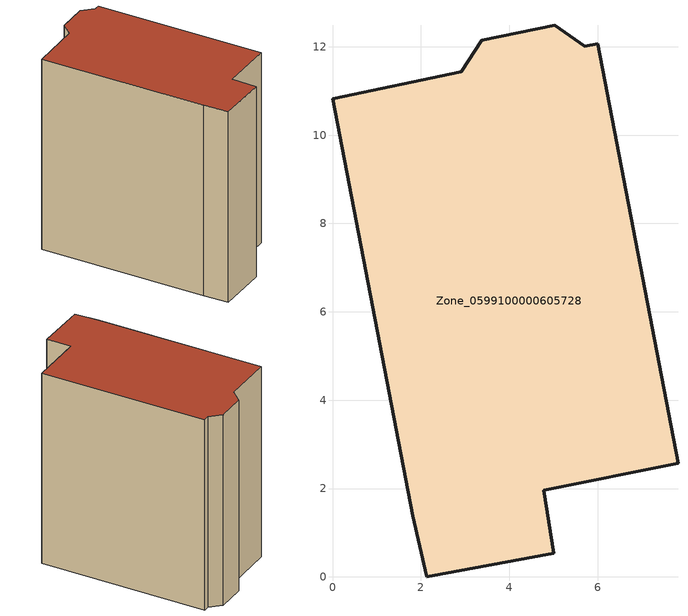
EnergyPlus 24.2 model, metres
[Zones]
Zone_0599100000605728
 floor ground (C_G): 2.91,11.43 3.38,12.15 5.03,12.49 5.71,12.01 6,12.07 7.82,2.57 4.78,1.96 5.01,0.54 2.13,0 1.82,1.39 0,10.82 z0
 wall outside (C_F): 1.82,1.39 2.13,0 5.01,0.54 4.78,1.96 7.82,2.57 6,12.07 5.71,12.01 5.03,12.49 3.38,12.15 2.91,11.43 0,10.82 1.82,1.39 z0:11.45
 roof outside (C_R): 2.91,11.43 0,10.82 1.82,1.39 2.13,0 5.01,0.54 4.78,1.96 7.82,2.57 6,12.07 5.71,12.01 5.03,12.49 3.38,12.15 z11.45
[BUILDING]
Pand.0599100000605728: North Axis=0; Terrain=City; Loads Convergence Tolerance Value=0.04; Temperature Convergence Tolerance Value=0.4; Solar Distribution=FullExterior; Maximum Number of Warmup Days=25; Minimum Number of Warmup Days=1
[Site:Location]
Rotterdam.The.Hague.AP_ZH_NLD Design_Conditions: Latitude=51.96; Longitude=4.45; Time Zone=1; Elevation=-4.5
[SITE:GROUNDTEMPERATURE:BUILDINGSURFACE]
18, 18, 18, 18, 18, 18, 18, 18, 18, 18, 18, 18
[MATERIAL] Thermal Absorptance=0.9; Solar Absorptance=0.7; Visible Absorptance=0.7
Name | Roughness | Thickness | Conductivity | Density | Specific Heat
G.TI.1946 | MediumSmooth | 0.15 | 1 | 540 | 1210
F.TI.1946 | Rough | 0.3 | 0.857143 | 1920 | 840
R.TI.1946 | MediumRough | 0.2 | 0.1 | 1500 | 1000
[CONSTRUCTION]
C_G: G.TI.1946
C_F: F.TI.1946
C_R: R.TI.1946
[ZONE]
Zone_0599100000605728: Type=1; Multiplier=1; Ceiling Height=Autocalculate; Volume=Autocalculate; Floor Area=autocalculate; Part of Total Floor Area=Yes
[ZONEINFILTRATION:DESIGNFLOWRATE]
Infil_Zone_0599100000605728: Zone or ZoneList or Space or SpaceList=Zone_0599100000605728; Schedule=AlwaysOn; Design Flow Rate Calculation Method=Flow/Area; Flow Rate per Floor Area=0.003; Constant Term Coefficient=1; Temperature Term Coefficient=0; Velocity Term Coefficient=0; Velocity Squared Term Coefficient=0
[HVACTEMPLATE:ZONE:IDEALLOADSAIRSYSTEM]
Zone_0599100000605728: Maximum Heating Supply Air Temperature=50; Minimum Cooling Supply Air Temperature=13; Maximum Heating Supply Air Humidity Ratio=0.0156; Minimum Cooling Supply Air Humidity Ratio=0.0077; Heating Limit=NoLimit; Cooling Limit=NoLimit; Dehumidification Control Type=ConstantSensibleHeatRatio; Cooling Sensible Heat Ratio=0.7; Dehumidification Setpoint=60; Humidification Control Type=None; Humidification Setpoint=30; Outdoor Air Method=None; Outdoor Air Flow Rate per Person=0.00944; Outdoor Air Flow Rate per Zone Floor Area=0; Outdoor Air Flow Rate per Zone=0; Demand Controlled Ventilation Type=None; Outdoor Air Economizer Type=NoEconomizer; Heat Recovery Type=None; Sensible Heat Recovery Effectiveness=0.7; Latent Heat Recovery Effectiveness=0.65
[ZONECONTROL:THERMOSTAT]
ThermostatControl_Zone_0599100000605728: Zone or ZoneList=Zone_0599100000605728; Control Type Schedule=DualSetpointControlType; Control 1=Thermostat_Zone_0599100000605728; Temperature Difference Between Cutout And Setpoint=0
[THERMOSTATSETPOINT:DUALSETPOINT]
Thermostat_Zone_0599100000605728: Heating Setpoint Temperature Schedule=HeatingSetpoint_Zone_0599100000605728; Cooling Setpoint Temperature Schedule=CoolingSetpoint_Zone_0599100000605728
[SCHEDULE:COMPACT]
HeatingSetpoint_Zone_0599100000605728: Through: 12/31, For: AllDays, Until: 24:00, 21
CoolingSetpoint_Zone_0599100000605728: Through: 12/31, For: AllDays, Until: 24:00, 24
DualSetpointControlType: Through: 12/31, For: AllDays, Until: 24:00, 4
AlwaysOn: Through: 12/31, For: AllDays, Until: 24:00, 1
